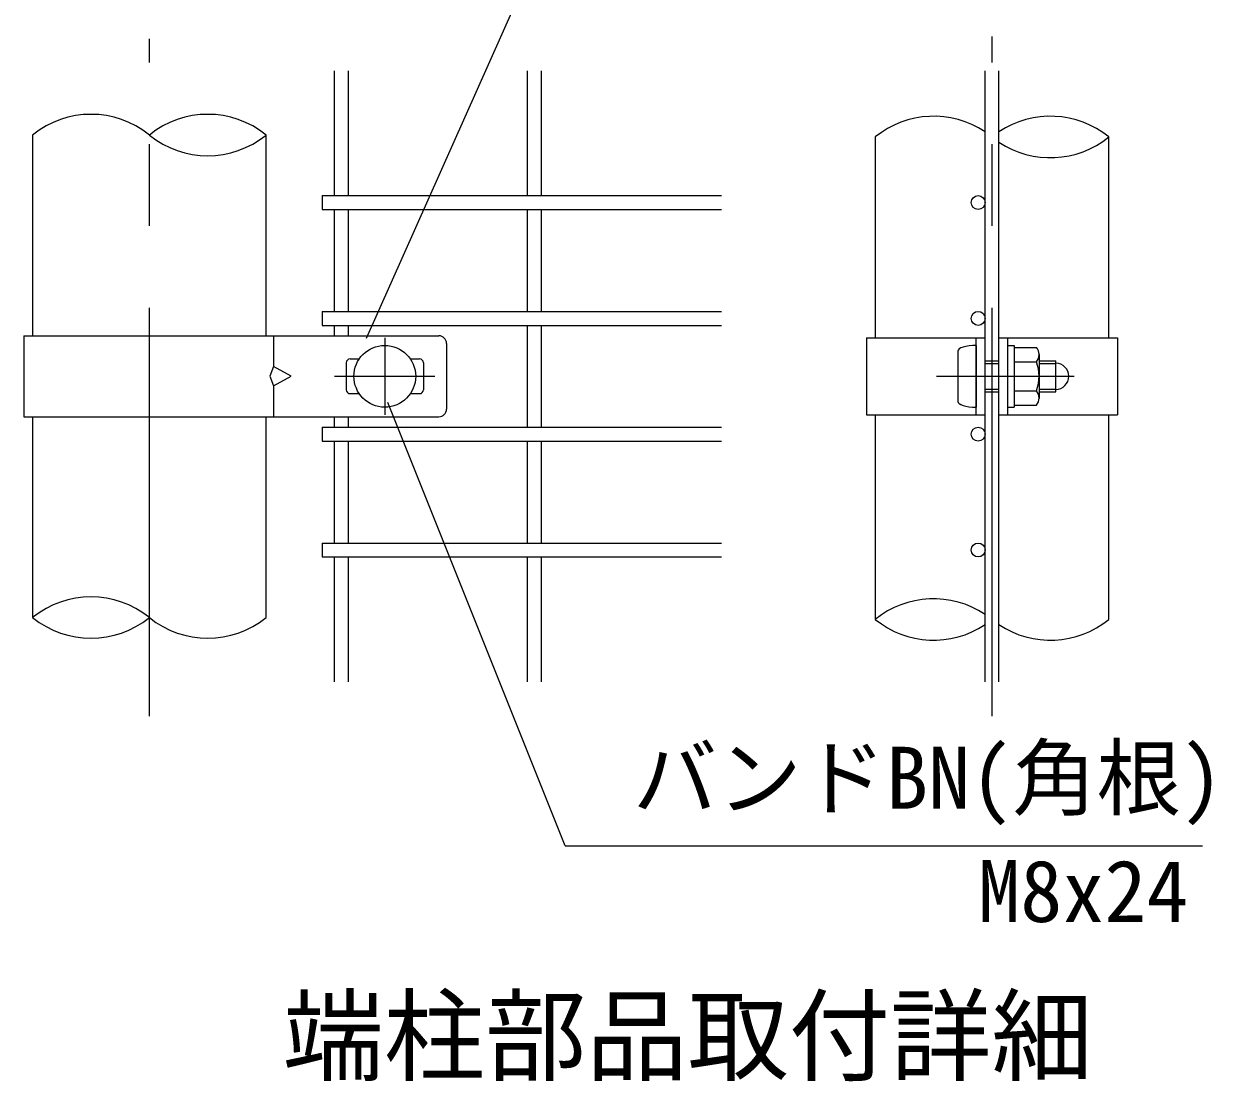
# Model space of a CAD drawing. Units: millimetres, scale not verified. Extents: x -4200 to 4200, y -2970 to 2970.
# Drawn here: x 1032 to 1955, y -1238 to -416 of the extents above; entities that cross this region are included whole.
import ezdxf
from ezdxf.enums import TextEntityAlignment as Align

# ---------------------------------------------------------------- set-up
doc = ezdxf.new("R2010")
doc.units = ezdxf.units.MM
doc.header["$LTSCALE"] = 10
doc.linetypes.add('USER1', pattern=[50.8, 31.75, -6.35, 6.35, -6.35])
for name, color, linetype, lineweight in [('0-0_D-TTL-TXT', 7, 'Continuous', 25), ('0-1_D-STR2', 7, 'Continuous', 13), ('0-2_D-STR1', 1, 'Continuous', 25), ('0-3_D-STR3', 3, 'Continuous', 13), ('0-5_D-BMK', 2, 'USER1', 13), ('0-7_D-STR-DIM', 7, 'Continuous', 13), ('0-A_D-STR-TXT', 7, 'Continuous', 13)]:
    doc.layers.add(name, color=color, linetype=linetype, lineweight=lineweight)
doc.styles.add('ＭＳ ゴシック', font='')
doc.styles.get('ＭＳ ゴシック').set_extended_font_data('MS Gothic')

msp = doc.modelspace()

# ---------------------------------------------------------------- linework, layer by layer
at = {"layer": '0-1_D-STR2'}
for p, q in [((1273.94, -549.65), (1273.94, -452.55)), ((1284.74, -549.65), (1284.74, -452.55)), ((1423.94, -549.65), (1423.94, -452.55)), ((1434.74, -549.65), (1434.74, -452.55)), ((1779.55, -927.55), (1779.55, -452.55)), ((1790.35, -927.55), (1790.35, -452.55)), ((1264.34, -549.65), (1574.54, -549.65)), ((1264.34, -549.65), (1264.34, -560.45)), ((1264.34, -560.45), (1574.54, -560.45)), ((1273.94, -639.65), (1273.94, -560.45)), ((1284.74, -639.65), (1284.74, -560.45)), ((1423.94, -639.65), (1423.94, -560.45)), ((1434.74, -639.65), (1434.74, -560.45)), ((1264.34, -639.65), (1574.54, -639.65)), ((1264.34, -639.65), (1574.54, -639.65)), ((1264.34, -639.65), (1264.34, -650.45)), ((1264.34, -650.45), (1574.54, -650.45)), ((1273.94, -658.55), (1273.94, -650.45)), ((1284.74, -658.55), (1284.74, -650.45)), ((1423.94, -729.65), (1423.94, -650.45)), ((1434.74, -729.65), (1434.74, -650.45)), ((1273.94, -729.65), (1273.94, -721.55)), ((1284.74, -729.65), (1284.74, -721.55)), ((1264.34, -729.65), (1574.54, -729.65)), ((1264.34, -729.65), (1264.34, -740.45)), ((1264.34, -740.45), (1574.54, -740.45)), ((1273.94, -819.65), (1273.94, -740.45)), ((1284.74, -819.65), (1284.74, -740.45)), ((1423.94, -819.65), (1423.94, -740.45)), ((1434.74, -819.65), (1434.74, -740.45)), ((1264.34, -819.65), (1574.54, -819.65)), ((1264.34, -819.65), (1264.34, -830.45)), ((1264.34, -830.45), (1574.54, -830.45)), ((1273.94, -927.55), (1273.94, -830.45)), ((1284.74, -927.55), (1284.74, -830.45)), ((1423.94, -927.55), (1423.94, -830.45)), ((1434.74, -927.55), (1434.74, -830.45))]:
    msp.add_line(p, q, dxfattribs=at)
for centre in [(1774.15, -555.05), (1774.15, -645.05), (1774.15, -735.05), (1774.15, -825.05)]:
    msp.add_circle(centre, 5.4, dxfattribs=at)
at = {"layer": '0-2_D-STR1'}
for p, q in [((1039.19, -502.55), (1039.19, -658.55)), ((1220.69, -658.55), (1220.69, -502.55)), ((1694.2, -504.05), (1694.2, -660.05)), ((1875.7, -660.05), (1875.7, -504.05)), ((1039.19, -721.55), (1039.19, -877.55)), ((1220.69, -877.55), (1220.69, -721.55)), ((1694.2, -720.05), (1694.2, -879.05)), ((1875.7, -879.05), (1875.7, -720.05))]:
    msp.add_line(p, q, dxfattribs=at)
at = {"layer": '0-3_D-STR3'}
for p, q in [((1032.29, -658.55), (1354.94, -658.55)), ((1032.29, -658.55), (1032.29, -721.55)), ((1226.41, -658.55), (1226.41, -682.55)), ((1360.94, -664.55), (1360.94, -715.55)), ((1687.3, -660.05), (1779.55, -660.05)), ((1687.3, -660.05), (1687.3, -720.05)), ((1772.65, -720.05), (1772.65, -660.05)), ((1779.55, -720.05), (1779.55, -660.05)), ((1790.35, -720.05), (1790.35, -660.05)), ((1790.35, -660.05), (1882.6, -660.05)), ((1797.25, -720.05), (1797.25, -660.05)), ((1882.6, -660.05), (1882.6, -720.05)), ((1758.25, -670.55), (1758.25, -709.55)), ((1772.65, -666.05), (1772.65, -714.05)), ((1797.25, -714.05), (1797.25, -666.05)), ((1802.05, -667.55), (1802.05, -712.55)), ((1802.05, -667.55), (1819.45, -667.55)), ((1821.55, -672.72), (1821.55, -707.35)), ((1282.94, -679.55), (1282.94, -700.55)), ((1285.94, -676.55), (1293.1, -676.55)), ((1332.79, -676.55), (1339.94, -676.55)), ((1342.94, -679.55), (1342.94, -700.55)), ((1779.55, -678.05), (1790.35, -678.05)), ((1779.55, -680.08), (1790.35, -680.08)), ((1802.05, -678.8), (1819.45, -678.8)), ((1821.55, -678.05), (1834.45, -678.05)), ((1821.55, -680.08), (1834.45, -680.08)), ((1834.45, -702.05), (1834.45, -678.05)), ((1226.41, -697.55), (1226.41, -721.55)), ((1779.55, -700.02), (1790.35, -700.02)), ((1802.05, -701.3), (1819.45, -701.3)), ((1821.55, -700.02), (1834.45, -700.01)), ((1285.94, -703.55), (1293.1, -703.55)), ((1332.79, -703.55), (1339.94, -703.55)), ((1779.55, -702.05), (1790.35, -702.05)), ((1821.55, -702.05), (1834.45, -702.05)), ((1797.25, -714.05), (1802.05, -714.05)), ((1802.05, -712.55), (1819.45, -712.55)), ((1032.29, -721.55), (1354.94, -721.55)), ((1687.3, -720.05), (1779.55, -720.05)), ((1790.35, -720.05), (1882.6, -720.05))]:
    msp.add_line(p, q, dxfattribs=at)
msp.add_lwpolyline([(1797.25, -666.05), (1802.05, -666.05), (1802.05, -714.05)], dxfattribs=at)
msp.add_lwpolyline([(1240.15, -690.05), (1226.41, -682.55), (1223.49, -690.05), (1226.41, -697.55)], close=True, dxfattribs=at)
msp.add_circle((1312.94, -690.05), 24, dxfattribs=at)
for centre, radius, start, end in [((1354.94, -664.55), 6, 0, 90), ((1813.01, -673.18), 8.55, 318.83491, 41.16509), ((1285.94, -679.55), 3, 90, 180), ((1339.94, -679.55), 3, 0, 90), ((1790.36, -690.05), 31.18, 338.85295, 21.14705), ((1834.45, -690.05), 10.2, 270, 90), ((1285.94, -700.55), 3, 180, 270), ((1339.94, -700.55), 3, 270, 0), ((1813.01, -706.93), 8.55, 318.86505, 41.13495), ((1354.94, -715.55), 6, 270, 0)]:
    msp.add_arc(centre, radius, start, end, dxfattribs=at)
for centre, start_param, end_param in [((1772.65, -670.55), 1.570796, 3.141593), ((1772.65, -709.55), 3.141593, 4.712389)]:
    msp.add_ellipse(centre, major_axis=(14.4, 0), ratio=0.3125, start_param=start_param, end_param=end_param, dxfattribs=at)
at = {"layer": '0-5_D-BMK'}
for p, q in [((1129.94, -954.23), (1129.94, -427.73)), ((1784.95, -954.23), (1784.95, -425.87)), ((1312.94, -660.05), (1312.94, -720.05)), ((1273.94, -690.05), (1351.94, -690.05)), ((1741.69, -690.05), (1848.91, -690.05))]:
    msp.add_line(p, q, dxfattribs=at)
at = {"layer": '0-7_D-STR-DIM'}
for centre, start, end in [((1084.57, -558.53), 50.97549, 129.02451), ((1175.32, -558.53), 50.97549, 129.02451), ((1739.57, -560.03), 56.30864, 129.02451), ((1830.32, -560.03), 50.97549, 123.69136), ((1175.32, -446.57), 230.97549, 309.02451), ((1830.32, -448.07), 236.30864, 309.02451), ((1084.57, -933.53), 50.97549, 129.02451), ((1739.57, -935.03), 56.30864, 129.02451), ((1084.57, -821.57), 230.97549, 309.02451), ((1175.32, -821.57), 230.97549, 309.02451), ((1739.57, -823.07), 230.97549, 303.69136), ((1830.32, -823.07), 236.30864, 309.02451)]:
    msp.add_arc(centre, 72.06, start, end, dxfattribs=at)
at = {"layer": '0-A_D-STR-TXT'}
for p, q in [((1413.39, -402.74), (1298.43, -660.78)), ((1453.05, -1055.02), (1315.38, -710.38)), ((1453.05, -1055.02), (1948.62, -1055.02))]:
    msp.add_line(p, q, dxfattribs=at)

# ---------------------------------------------------------------- texts
at = {"layer": '0-0_D-TTL-TXT', "style": 'ＭＳ ゴシック'}
msp.add_text('端柱部品取付詳細', height=57.7, dxfattribs=at).set_placement((1233.51, -1248.78), align=Align.BOTTOM_LEFT)
at = {"layer": '0-A_D-STR-TXT', "style": 'ＭＳ ゴシック'}
for s, p in [('バンドBN(角根)', (1505.75, -1040.53)), ('M8x24', (1774.16, -1128.56))]:
    msp.add_text(s, height=48.09, dxfattribs=at).set_placement(p, align=Align.BOTTOM_LEFT)

doc.saveas('drawing.dxf')
